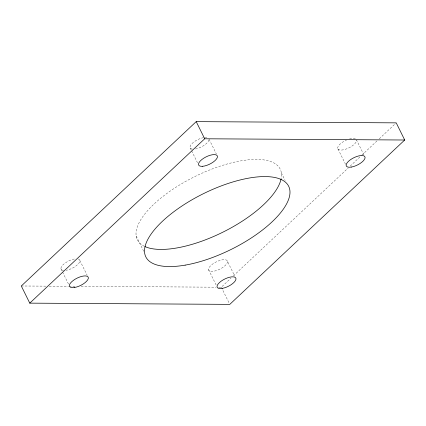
<?xml version="1.0" encoding="UTF-8"?>
<svg xmlns="http://www.w3.org/2000/svg" width="426" height="426" viewBox="0 0 426 426"><rect width="100%" height="100%" fill="white"/><g stroke="black" fill="none" stroke-linecap="round" stroke-linejoin="round"><path stroke-width="0.32" stroke-dasharray="2.13 1.6" d="M218.655 287.204L221.312 287.22L230.999 278.114M233.421 275.835L348.255 167.935M350.193 166.113L361.339 155.639M361.823 155.186L377.324 140.617M379.262 138.796L395.738 123.316M21.3 285.99L46.551 286.144M49.208 286.16L68.479 286.277M69.145 286.283L76.451 286.325M81.105 286.357L215.993 287.188M363.9 154.888L356.594 140.101A10.394 4.063 -26.3 0 1 347.76 148.402A10.394 4.063 -26.3 0 1 337.658 148.339L345.55 164.314M281.352 172.839L285.154 180.528M209.086 139.259L216.397 154.047M190.204 147.955L191.37 150.325M191.663 150.916L197.51 162.743M227.495 261.415A10.394 4.063 -26.3 0 1 213.841 271.218A10.394 4.063 -26.3 0 1 212.739 263.971A10.394 4.063 -26.3 0 1 227.495 261.415L234.801 276.202M221.312 287.22L229.497 303.781M208.554 269.653L216.158 285.031M136.171 236.009L143.77 251.388M79.864 260.504L87.176 275.292M60.929 268.747L68.82 284.717M144.43 246.319A79.678 31.135 -26.3 0 1 194.469 176.758A79.678 31.135 -26.3 0 1 281.219 178.249M208.969 139.755A10.394 4.063 -26.3 0 1 195.348 148.988M192.398 149.132A10.394 4.063 -26.3 0 1 191.94 143.674A10.394 4.063 -26.3 0 1 203.649 137.635M204.73 137.491A10.394 4.063 -26.3 0 1 207.989 137.896M78.277 258.965A10.394 4.063 -26.3 0 1 77.543 264.668A10.394 4.063 -26.3 0 1 66.211 270.308M63.554 270.467A10.394 4.063 -26.3 0 1 62.734 265.094A10.394 4.063 -26.3 0 1 74.582 258.944M337.658 148.339A10.394 4.063 -26.3 0 1 346.492 140.042M349.565 138.94A10.394 4.063 -26.3 0 1 356.109 139.158"/><path stroke-width="0.64" d="M196.21 121.628L21.3 285.99L29.777 303.142L229.79 304.372L404.7 140.01L396.223 122.858L196.21 121.628L204.688 138.78L404.7 140.01M29.777 303.142L204.688 138.78M281.091 178.893A79.678 31.135 -26.3 0 1 223.054 232.085A79.678 31.135 -26.3 0 1 145.032 246.601M185.15 265.132A79.678 31.135 -26.3 0 0 289.829 189.991A79.678 31.135 -26.3 0 0 176.737 209.603A79.678 31.135 -26.3 0 0 185.15 265.132M202.744 166.289A10.394 4.063 -26.3 0 0 217.446 156.912A10.394 4.063 -26.3 0 0 203.734 158.2A10.394 4.063 -26.3 0 0 202.744 166.289M74.688 287.459A10.394 4.063 -26.3 0 0 88.342 277.661A10.394 4.063 -26.3 0 0 73.591 280.217A10.394 4.063 -26.3 0 0 74.688 287.459M222.319 288.37A10.394 4.063 -26.3 0 0 235.972 278.567A10.394 4.063 -26.3 0 0 221.216 281.128A10.394 4.063 -26.3 0 0 222.319 288.37M351.418 167.056A10.394 4.063 -26.3 0 0 365.071 157.253A10.394 4.063 -26.3 0 0 350.321 159.814A10.394 4.063 -26.3 0 0 351.418 167.056"/></g></svg>
